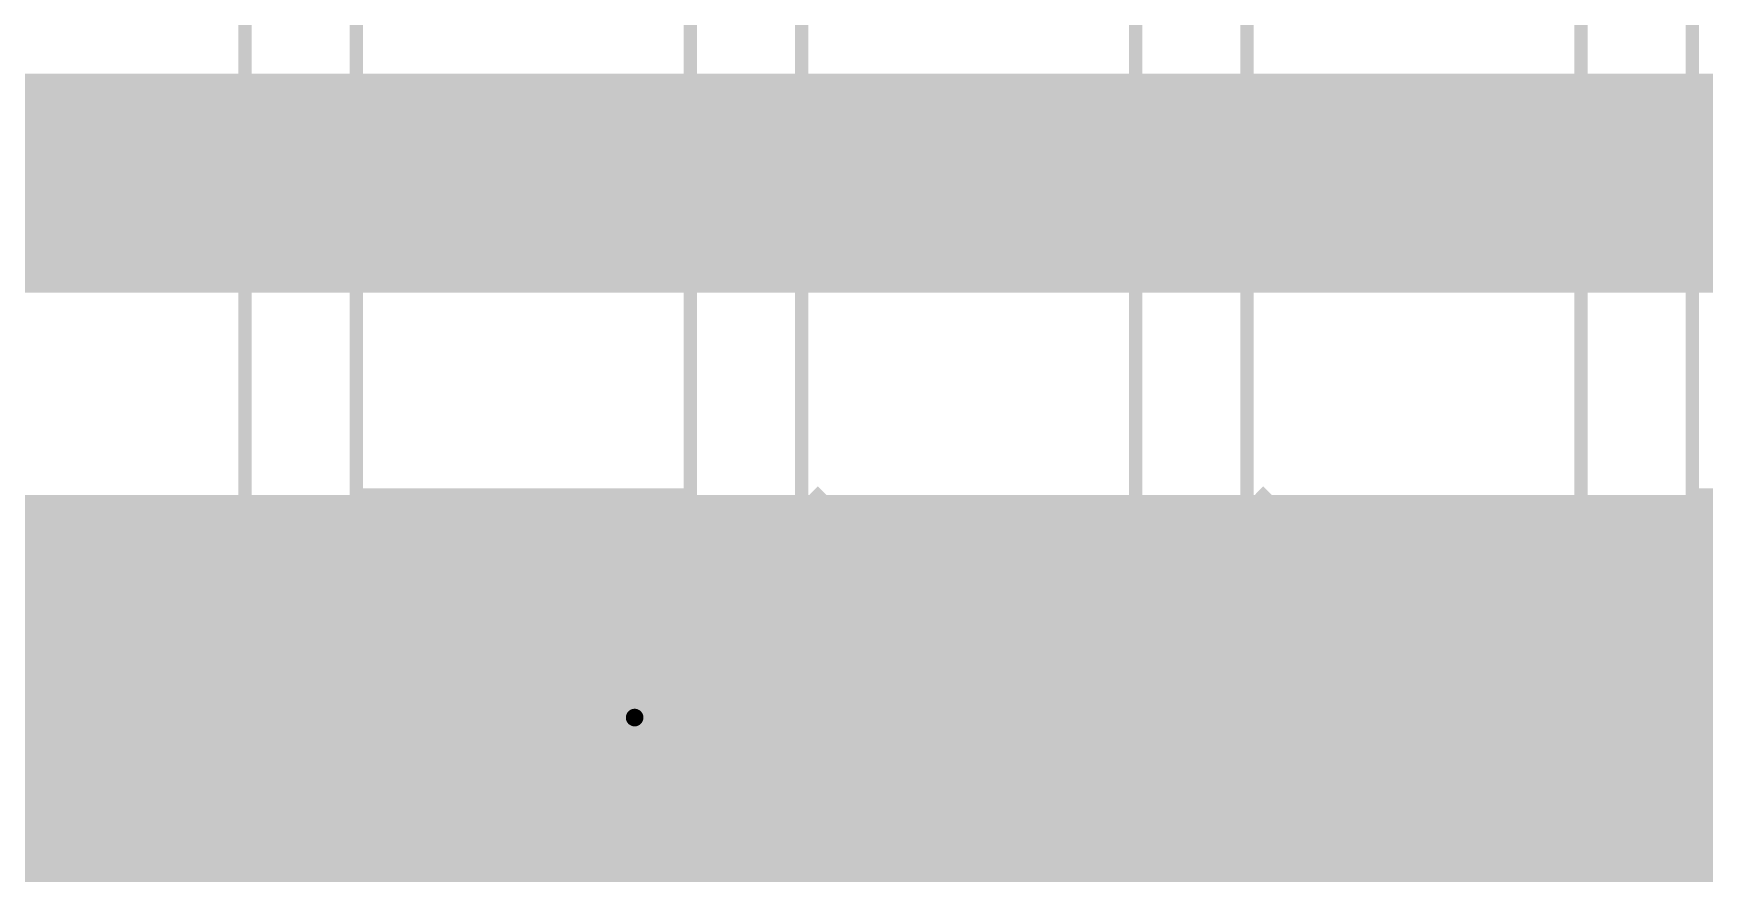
# Model space of a CAD drawing. Extents: x -11 to 221, y -93 to 178.
# Drawn here: x 101.73 to 120.79, y 108.46 to 118.04 of the extents above; entities that cross this region are included whole.
import ezdxf

# ---------------------------------------------------------------- set-up
doc = ezdxf.new("R2010")
doc.units = 0
doc.header["$MEASUREMENT"] = 0
doc.layers.get('0').update_dxf_attribs({"linetype": 'CONTINUOUS'})
for name, color, linetype in [('26-349-0_BOT', 7, 'CONTINUOUS'), ('26-349-0_DRD', 7, 'CONTINUOUS'), ('26-349-0_DRL', 2, 'CONTINUOUS'), ('26-349-0_FAB', 1, 'CONTINUOUS'), ('26-349-0_IN1', 3, 'CONTINUOUS'), ('26-349-0_IN2', 5, 'CONTINUOUS'), ('26-349-0_SMT', 14, 'CONTINUOUS'), ('26-349-0_SPT', 9, 'CONTINUOUS'), ('26-349-0_SST', 12, 'CONTINUOUS'), ('26-349-0_TOP', 11, 'CONTINUOUS'), ('THRUHOLE_TAP', 15, 'CONTINUOUS')]:
    doc.layers.add(name, color=color, linetype=linetype)

# ---------------------------------------------------------------- blocks, each defined once
blk = doc.blocks.new('ROUND_78')
at = {"const_width": 0.29972}
blk.add_lwpolyline([(-0.14986, 0, 1), (0.14986, 0, 1)], format="xyb", close=True, dxfattribs=at)
blk = doc.blocks.new('ROUND_102')
at = {"const_width": 0.10033}
blk.add_lwpolyline([(-0.050164, 0, 1), (0.050164, 0, 1)], format="xyb", close=True, dxfattribs=at)
blk = doc.blocks.new('RECTANGLE_3')
blk.add_solid([(0.4826, 0.4064), (0.4826, -0.4064), (-0.4826, 0.4064), (-0.4826, -0.4064)])
blk = doc.blocks.new('RECTANGLE_17')
blk.add_solid([(0.508, 0.635), (0.508, -0.635), (-0.508, 0.635), (-0.508, -0.635)])
blk = doc.blocks.new('RECTANGLE_12')
blk.add_solid([(0.40005, 0.65024), (0.40005, -0.65024), (-0.40005, 0.65024), (-0.40005, -0.65024)])
blk = doc.blocks.new('ROUND_88')
at = {"const_width": 0.10033}
blk.add_lwpolyline([(-0.050164, 0, 1), (0.050164, 0, 1)], format="xyb", close=True, dxfattribs=at)

msp = doc.modelspace()

# ---------------------------------------------------------------- linework, layer by layer
at = {"layer": '26-349-0_BOT', "const_width": 0.2032}
msp.add_lwpolyline([(150.495, 108.966), (89.662, 108.966), (88.646, 109.982), (84.328, 109.982)], dxfattribs=at)
at = {"layer": '26-349-0_DRD', "const_width": 0.254}
for points in [[(107.315, 111.506), (107.315, 108.966)], [(109.855, 111.506), (107.315, 111.506)], [(109.855, 111.506), (107.315, 108.966)], [(109.855, 108.966), (107.315, 111.506)], [(107.315, 111.506), (107.315, 108.966)], [(109.855, 111.506), (107.315, 111.506)], [(109.855, 111.506), (107.315, 108.966)], [(109.855, 108.966), (107.315, 111.506)], [(109.855, 108.966), (109.855, 111.506)], [(109.855, 108.966), (109.855, 111.506)], [(107.315, 108.966), (109.855, 108.966)], [(107.315, 108.966), (109.855, 108.966)]]:
    msp.add_lwpolyline(points, dxfattribs=at)
at = {"layer": '26-349-0_DRL', "const_width": 2.49936}
msp.add_lwpolyline([(91.186, 116.332), (162.56, 116.332), (164.211, 117.983), (174.752, 117.983)], dxfattribs=at)
at = {"layer": '26-349-0_FAB', "const_width": 1.00076}
msp.add_lwpolyline([(187.325, 48.26), (67.945, 48.26), (67.945, 115.57), (69.215, 116.84), (187.96, 116.84)], dxfattribs=at)
at = {"layer": '26-349-0_IN1', "const_width": 0.254}
for points in [[(165.481, 112.649), (71.247, 112.649), (69.596, 110.998), (69.596, 51.562)], [(165.481, 112.5982), (71.1962, 112.5982)], [(101.8286, 112.649), (101.8286, 108.966)], [(102.0572, 112.649), (102.0572, 108.966)], [(102.2858, 112.649), (102.2858, 108.966)], [(102.5144, 112.649), (102.5144, 108.966)], [(102.743, 112.649), (102.743, 108.966)], [(102.9716, 112.649), (102.9716, 108.966)], [(103.2002, 112.649), (103.2002, 108.966)], [(103.4288, 112.649), (103.4288, 108.966)], [(103.6574, 112.649), (103.6574, 108.966)], [(103.886, 112.649), (103.886, 108.966)], [(104.1146, 112.649), (104.1146, 108.966)], [(104.3432, 112.649), (104.3432, 108.966)], [(104.5718, 112.649), (104.5718, 108.966)], [(104.8004, 112.649), (104.8004, 108.966)], [(105.029, 112.649), (105.029, 108.966)], [(105.2576, 112.649), (105.2576, 108.966)], [(105.4862, 112.649), (105.4862, 108.966)], [(105.7148, 112.649), (105.7148, 108.966)], [(105.9434, 112.649), (105.9434, 108.966)], [(106.172, 112.649), (106.172, 108.966)], [(106.4006, 112.649), (106.4006, 108.966)], [(106.6292, 112.649), (106.6292, 108.966)], [(106.8578, 112.649), (106.8578, 108.966)], [(107.0864, 112.649), (107.0864, 108.966)], [(107.315, 112.649), (107.315, 108.966)], [(107.5436, 112.649), (107.5436, 108.966)], [(107.7722, 112.649), (107.7722, 108.966)], [(108.0008, 112.649), (108.0008, 108.966)], [(108.2294, 112.649), (108.2294, 108.966)], [(108.458, 112.649), (108.458, 108.966)], [(108.6866, 112.649), (108.6866, 108.966)], [(108.9152, 112.649), (108.9152, 108.966)], [(109.1438, 112.649), (109.1438, 108.966)], [(109.3724, 112.649), (109.3724, 108.966)], [(109.601, 112.649), (109.601, 108.966)], [(109.8296, 112.649), (109.8296, 108.966)], [(110.0582, 112.649), (110.0582, 108.966)], [(110.2868, 112.649), (110.2868, 108.966)], [(110.5154, 112.649), (110.5154, 108.966)], [(110.744, 112.649), (110.744, 108.966)], [(110.9726, 112.649), (110.9726, 108.966)], [(111.2012, 112.649), (111.2012, 108.966)], [(111.4298, 112.649), (111.4298, 108.966)], [(111.6584, 112.649), (111.6584, 108.966)], [(111.887, 112.649), (111.887, 108.966)], [(112.1156, 112.649), (112.1156, 108.966)], [(112.3442, 112.649), (112.3442, 108.966)], [(112.5728, 112.649), (112.5728, 108.966)], [(112.8014, 112.649), (112.8014, 108.966)], [(113.03, 112.649), (113.03, 108.966)], [(113.2586, 112.649), (113.2586, 108.966)], [(113.4872, 112.649), (113.4872, 108.966)], [(113.7158, 112.649), (113.7158, 108.966)], [(113.9444, 112.649), (113.9444, 108.966)], [(114.173, 112.649), (114.173, 108.966)], [(114.4016, 112.649), (114.4016, 108.966)], [(114.6302, 112.649), (114.6302, 108.966)], [(114.8588, 112.649), (114.8588, 108.966)], [(115.0874, 112.649), (115.0874, 108.966)], [(115.316, 112.649), (115.316, 108.966)], [(115.5446, 112.649), (115.5446, 108.966)], [(115.7732, 112.649), (115.7732, 108.966)], [(116.0018, 112.649), (116.0018, 108.966)], [(116.2304, 112.649), (116.2304, 108.966)], [(116.459, 112.649), (116.459, 108.966)], [(116.6876, 112.649), (116.6876, 108.966)], [(116.9162, 112.649), (116.9162, 108.966)], [(117.1448, 112.649), (117.1448, 108.966)], [(117.3734, 112.649), (117.3734, 108.966)], [(117.602, 112.649), (117.602, 108.966)], [(117.8306, 112.649), (117.8306, 108.966)], [(118.0592, 112.649), (118.0592, 108.966)], [(118.2878, 112.649), (118.2878, 108.966)], [(118.5164, 112.649), (118.5164, 108.966)], [(118.745, 112.649), (118.745, 108.966)], [(118.9736, 112.649), (118.9736, 108.966)], [(119.2022, 112.649), (119.2022, 108.966)], [(119.4308, 112.649), (119.4308, 108.966)], [(119.6594, 112.649), (119.6594, 108.966)], [(119.888, 112.649), (119.888, 108.966)], [(120.1166, 112.649), (120.1166, 108.966)], [(120.3452, 112.649), (120.3452, 108.966)], [(120.5738, 112.649), (120.5738, 108.966)], [(120.8024, 112.649), (120.8024, 108.966)], [(165.481, 112.3696), (70.9676, 112.3696)], [(165.481, 112.141), (70.739, 112.141)], [(165.481, 111.9124), (70.5104, 111.9124)], [(165.481, 111.6838), (70.2818, 111.6838)], [(165.481, 111.4552), (70.0532, 111.4552)], [(165.481, 111.2266), (69.8246, 111.2266)], [(165.481, 110.998), (69.596, 110.998)], [(133.48462, 110.7694), (69.596, 110.7694)], [(133.31952, 110.5408), (84.80044, 110.5408)], [(133.25602, 110.3122), (84.98078, 110.3122)], [(133.26872, 110.0836), (85.0519, 110.0836)], [(133.36016, 109.855), (86.72576, 109.855)], [(133.58114, 109.6264), (86.87562, 109.6264)], [(137.99058, 109.3978), (86.92896, 109.3978)], [(149.79142, 109.1692), (86.90864, 109.1692)], [(148.32838, 108.966), (86.82482, 108.966)], [(148.3106, 108.4072), (84.89188, 108.2294)]]:
    msp.add_lwpolyline(points, dxfattribs=at)
at = {"layer": '26-349-0_IN2', "const_width": 0.254}
for points in [[(172.60062, 112.141), (86.3473, 112.141)], [(172.5676, 112.1156), (86.36254, 112.1156)], [(101.727, 112.141), (101.727, 52.959)], [(101.9556, 112.141), (101.9556, 52.959)], [(102.1842, 112.141), (102.1842, 52.959)], [(102.4128, 112.141), (102.4128, 52.959)], [(102.6414, 112.141), (102.6414, 52.959)], [(102.87, 112.141), (102.87, 52.959)], [(103.0986, 112.141), (103.0986, 80.87106)], [(103.3272, 112.141), (103.3272, 80.99552)], [(103.5558, 112.141), (103.5558, 81.01838)], [(103.7844, 112.141), (103.7844, 80.95488)], [(104.013, 112.141), (104.013, 80.76184)], [(104.2416, 112.141), (104.2416, 52.959)], [(104.4702, 112.141), (104.4702, 52.959)], [(104.6988, 112.141), (104.6988, 52.959)], [(104.9274, 112.141), (104.9274, 52.959)], [(105.156, 112.141), (105.156, 52.959)], [(105.3846, 112.141), (105.3846, 52.959)], [(105.6132, 112.141), (105.6132, 52.959)], [(105.8418, 112.141), (105.8418, 52.959)], [(106.0704, 112.141), (106.0704, 52.959)], [(106.299, 112.141), (106.299, 52.959)], [(106.5276, 112.141), (106.5276, 86.58606)], [(106.7562, 112.141), (106.7562, 86.71052)], [(106.9848, 112.141), (106.9848, 86.73338)], [(107.2134, 112.141), (107.2134, 86.66988)], [(107.442, 112.141), (107.442, 86.47684)], [(107.6706, 112.141), (107.6706, 52.959)], [(107.8992, 112.141), (107.8992, 52.959)], [(108.1278, 112.141), (108.1278, 110.6678)], [(108.3564, 112.141), (108.3564, 110.82274)], [(108.585, 112.141), (108.585, 110.86592)], [(108.8136, 112.141), (108.8136, 110.82274)], [(109.0422, 112.141), (109.0422, 110.6678)], [(109.2708, 112.141), (109.2708, 76.1619)], [(109.4994, 112.141), (109.4994, 76.19492)], [(109.728, 112.141), (109.728, 76.14158)], [(109.9566, 112.141), (109.9566, 75.96886)], [(110.1852, 112.141), (110.1852, 52.959)], [(110.4138, 112.141), (110.4138, 52.959)], [(110.6424, 112.141), (110.6424, 52.959)], [(110.871, 112.141), (110.871, 52.959)], [(111.0996, 112.141), (111.0996, 52.959)], [(111.3282, 112.141), (111.3282, 52.959)], [(111.5568, 112.141), (111.5568, 52.959)], [(111.7854, 112.141), (111.7854, 52.959)], [(112.014, 112.141), (112.014, 52.959)], [(112.2426, 112.141), (112.2426, 83.13928)], [(112.4712, 112.141), (112.4712, 83.35518)], [(112.6998, 112.141), (112.6998, 83.42884)], [(112.9284, 112.141), (112.9284, 83.4136)], [(113.157, 112.141), (113.157, 83.30438)], [(113.3856, 112.141), (113.3856, 82.96148)], [(113.6142, 112.141), (113.6142, 52.959)], [(113.8428, 112.141), (113.8428, 52.959)], [(114.0714, 112.141), (114.0714, 52.959)], [(114.3, 112.141), (114.3, 52.959)], [(114.5286, 112.141), (114.5286, 52.959)], [(114.7572, 112.141), (114.7572, 52.959)], [(114.9858, 112.141), (114.9858, 106.40822)], [(115.2144, 112.141), (115.2144, 106.6927)], [(115.443, 112.141), (115.443, 106.78922)], [(115.6716, 112.141), (115.6716, 106.7943)], [(115.9002, 112.141), (115.9002, 106.70794)], [(116.1288, 112.141), (116.1288, 106.46156)], [(116.3574, 112.141), (116.3574, 52.959)], [(116.586, 112.141), (116.586, 52.959)], [(116.8146, 112.141), (116.8146, 52.959)], [(117.0432, 112.141), (117.0432, 52.959)], [(117.2718, 112.141), (117.2718, 52.959)], [(117.5004, 112.141), (117.5004, 52.959)], [(117.729, 112.141), (117.729, 52.959)], [(117.9576, 112.141), (117.9576, 52.959)], [(118.1862, 112.141), (118.1862, 52.959)], [(118.4148, 112.141), (118.4148, 52.959)], [(118.6434, 112.141), (118.6434, 83.46948)], [(118.872, 112.141), (118.872, 83.81238)], [(119.1006, 112.141), (119.1006, 83.9216)], [(119.3292, 112.141), (119.3292, 83.93684)], [(119.5578, 112.141), (119.5578, 83.86318)], [(119.7864, 112.141), (119.7864, 83.64728)], [(120.015, 112.141), (120.015, 52.959)], [(120.2436, 112.141), (120.2436, 95.73006)], [(120.4722, 112.141), (120.4722, 95.85452)], [(120.7008, 112.141), (120.7008, 95.87738)], [(172.39742, 111.887), (86.4489, 111.887)], [(146.34972, 111.6584), (86.44382, 111.6584)], [(146.13382, 111.4298), (86.3473, 111.4298)], [(146.06016, 111.2012), (86.06282, 111.2012)], [(146.07286, 110.9726), (69.723, 110.9726)], [(108.21162, 110.744), (69.723, 110.744)], [(133.61162, 110.744), (108.95584, 110.744)], [(108.02112, 110.5154), (98.90506, 110.5154)], [(126.1364, 110.5154), (109.14888, 110.5154)], [(107.95762, 110.2868), (99.02952, 110.2868)], [(126.01448, 110.2868), (109.21238, 110.2868)], [(107.98048, 110.0582), (99.05238, 110.0582)], [(125.99162, 110.0582), (109.18952, 110.0582)], [(108.1024, 109.8296), (98.98888, 109.8296)], [(108.1278, 109.80166), (108.1278, 106.6038)], [(109.0422, 109.80166), (109.0422, 106.6038)], [(126.05512, 109.8296), (109.06506, 109.8296)], [(126.24562, 109.601), (98.79584, 109.601)], [(108.3564, 109.64926), (108.3564, 106.75874)], [(108.585, 109.60608), (108.585, 106.80192)], [(108.8136, 109.64926), (108.8136, 106.75874)], [(138.26998, 109.3724), (86.8299, 109.3724)], [(149.89048, 109.1438), (86.79688, 109.1438)], [(149.86762, 108.9152), (86.65718, 108.9152)], [(149.93112, 108.6866), (73.10628, 108.6866)], [(150.12162, 108.458), (71.98868, 108.458)]]:
    msp.add_lwpolyline(points, dxfattribs=at)
for points in [[(108.585, 110.86592, 0.4142136), (107.95508, 110.236)], [(108.585, 110.86592, 0.4142136), (107.95508, 110.236)], [(109.21492, 110.236, 0.4142136), (108.585, 110.86592)], [(109.21492, 110.236, 0.4142136), (108.585, 110.86592)], [(107.95508, 110.236, 0.4142136), (108.585, 109.60608)], [(107.95508, 110.236, 0.4142136), (108.585, 109.60608)], [(108.585, 109.60608, 0.4142136), (109.21492, 110.236)], [(108.585, 109.60608, 0.4142136), (109.21492, 110.236)]]:
    msp.add_lwpolyline(points, format="xyb", dxfattribs=at)
at = {"layer": '26-349-0_SST', "const_width": 0.1524}
for points in [[(100.33, 112.649), (100.33, 120.269), (104.14, 120.269), (104.14, 112.649), (100.33, 112.649)], [(109.22, 120.396), (109.22, 112.776), (105.41, 112.776), (105.41, 120.396), (109.22, 120.396)], [(110.49, 112.649), (110.49, 120.269), (114.3, 120.269), (114.3, 112.649), (110.49, 112.649)], [(115.57, 112.649), (115.57, 120.269), (119.38, 120.269), (119.38, 112.649), (115.57, 112.649)], [(124.46, 120.396), (124.46, 112.776), (120.65, 112.776), (120.65, 120.396), (124.46, 120.396)], [(110.72876, 112.81918), (110.54588, 112.63376)], [(115.80876, 112.81918), (115.62588, 112.63376)], [(103.30434, 112.63376), (103.30434, 112.21212), (103.70566, 112.21212), (103.70566, 112.63376)], [(106.24566, 112.68456), (106.24566, 112.26292), (106.24566, 112.11306), (106.24566, 111.96066), (106.24566, 111.46028), (105.84434, 111.46028), (105.84434, 111.96066), (105.84434, 112.11306), (105.84434, 112.26292), (105.84434, 112.68456)], [(108.78566, 112.68456), (108.78566, 112.26292), (108.78566, 112.11306), (108.78566, 111.96066), (108.78566, 111.46028), (108.38434, 111.46028), (108.38434, 111.96066), (108.38434, 112.11306), (108.38434, 112.26292), (108.38434, 112.68456)], [(110.92434, 112.63376), (110.92434, 112.21212), (111.32566, 112.21212), (111.32566, 112.63376)], [(113.46434, 112.63376), (113.46434, 112.21212), (113.86566, 112.21212), (113.86566, 112.63376)], [(116.00434, 112.63376), (116.00434, 112.21212), (116.40566, 112.21212), (116.40566, 112.63376)], [(118.54434, 112.63376), (118.54434, 112.21212), (118.94566, 112.21212), (118.94566, 112.63376)], [(103.70566, 112.21212), (103.70566, 112.0648), (103.70566, 111.90986), (103.70566, 111.40948), (103.30434, 111.40948), (103.30434, 111.90986), (103.30434, 112.0648), (103.30434, 112.21212)], [(105.84434, 112.26292), (106.24566, 112.26292)], [(108.38434, 112.26292), (108.78566, 112.26292)], [(111.32566, 112.21212), (111.32566, 112.0648), (111.32566, 111.90986), (111.32566, 111.40948), (110.92434, 111.40948), (110.92434, 111.90986), (110.92434, 112.0648), (110.92434, 112.21212)], [(113.86566, 112.21212), (113.86566, 112.0648), (113.86566, 111.90986), (113.86566, 111.40948), (113.46434, 111.40948), (113.46434, 111.90986), (113.46434, 112.0648), (113.46434, 112.21212)], [(116.40566, 112.21212), (116.40566, 112.0648), (116.40566, 111.90986), (116.40566, 111.40948), (116.00434, 111.40948), (116.00434, 111.90986), (116.00434, 112.0648), (116.00434, 112.21212)], [(118.94566, 112.21212), (118.94566, 112.0648), (118.94566, 111.90986), (118.94566, 111.40948), (118.54434, 111.40948), (118.54434, 111.90986), (118.54434, 112.0648), (118.54434, 112.21212)], [(103.30434, 112.0648), (103.70566, 112.0648)], [(105.84434, 112.11306), (106.24566, 112.11306)], [(108.38434, 112.11306), (108.78566, 112.11306)], [(110.22076, 112.014), (110.22076, 111.506)], [(110.92434, 112.0648), (111.32566, 112.0648)], [(113.46434, 112.0648), (113.86566, 112.0648)], [(115.30076, 112.014), (115.30076, 111.506)], [(116.00434, 112.0648), (116.40566, 112.0648)], [(118.54434, 112.0648), (118.94566, 112.0648)], [(103.30434, 111.90986), (103.70566, 111.90986)], [(105.84434, 111.96066), (106.24566, 111.96066)], [(108.38434, 111.96066), (108.78566, 111.96066)], [(110.45952, 111.88192), (110.01248, 111.88192)], [(110.0836, 111.9632), (110.0836, 111.5568)], [(110.35792, 111.98352), (110.35792, 111.53648)], [(110.92434, 111.90986), (111.32566, 111.90986)], [(113.46434, 111.90986), (113.86566, 111.90986)], [(115.53952, 111.88192), (115.09248, 111.88192)], [(115.1636, 111.9632), (115.1636, 111.5568)], [(115.43792, 111.98352), (115.43792, 111.53648)], [(116.00434, 111.90986), (116.40566, 111.90986)], [(118.54434, 111.90986), (118.94566, 111.90986)], [(110.49, 111.74476), (109.982, 111.74476)], [(115.57, 111.74476), (115.062, 111.74476)], [(110.4392, 111.6076), (110.0328, 111.6076)], [(115.5192, 111.6076), (115.1128, 111.6076)], [(100.203, 105.664), (104.267, 105.664), (104.267, 110.236), (102.489, 110.236), (102.235, 109.982), (101.981, 110.236), (100.203, 110.236), (100.203, 105.664)], [(110.363, 105.664), (114.427, 105.664), (114.427, 110.236), (112.649, 110.236), (112.395, 109.982), (112.141, 110.236), (110.363, 110.236), (110.363, 105.664)], [(116.713, 105.664), (120.777, 105.664), (120.777, 110.236), (118.999, 110.236), (118.745, 109.982), (118.491, 110.236), (116.713, 110.236), (116.713, 105.664)], [(106.8705, 106.4895), (106.8705, 109.4105), (105.2322, 109.4105), (105.2322, 106.4895), (106.8705, 106.4895)], [(107.7595, 109.4105), (107.7595, 106.4895), (109.3978, 106.4895), (109.3978, 109.4105), (107.7595, 109.4105)], [(114.7445, 109.4105), (114.7445, 106.4895), (116.3828, 106.4895), (116.3828, 109.4105), (114.7445, 109.4105)]]:
    msp.add_lwpolyline(points, dxfattribs=at)
for points in [[(110.236, 112.014, 0.4142136), (109.982, 111.76)], [(110.49, 111.76, 0.4142136), (110.236, 112.014)], [(115.316, 112.014, 0.4142136), (115.062, 111.76)], [(115.57, 111.76, 0.4142136), (115.316, 112.014)], [(109.982, 111.76, 0.4142136), (110.236, 111.506)], [(110.236, 111.506, 0.4142136), (110.49, 111.76)], [(115.062, 111.76, 0.4142136), (115.316, 111.506)], [(115.316, 111.506, 0.4142136), (115.57, 111.76)]]:
    msp.add_lwpolyline(points, format="xyb", dxfattribs=at)
at = {"layer": '26-349-0_TOP'}
for points, const_width in [([(102.235, 109.093), (102.235, 109.22), (103.505, 110.49), (103.505, 111.76)], 0.381), ([(106.045, 111.7854), (106.045, 108.6612)], 0.381), ([(108.585, 108.6612), (108.6612, 108.6612), (111.125, 111.125), (111.125, 111.76)], 0.381), ([(112.395, 109.093), (112.395, 109.347), (113.665, 110.617), (113.665, 111.76)], 0.381), ([(115.57, 108.6612), (115.57, 108.712), (116.205, 109.347), (116.205, 111.76)], 0.381), ([(118.745, 111.76), (118.745, 109.093)], 0.381), ([(108.585, 111.7854), (108.585, 110.236)], 0.2032), ([(108.585, 110.236), (108.585, 111.7854)], 0.2032), ([(106.045, 108.6612), (106.2228, 108.6612), (106.934, 107.95), (106.934, 86.106)], 0.2032)]:
    msp.add_lwpolyline(points, dxfattribs=dict(at, const_width=const_width))

# ---------------------------------------------------------------- block references
at = {"layer": '26-349-0_BOT'}
msp.add_blockref('ROUND_78', (108.585, 110.236), dxfattribs=at)
at = {"layer": '26-349-0_DRL'}
msp.add_blockref('ROUND_102', (108.585, 110.236), dxfattribs=at)
at = {"layer": '26-349-0_IN1'}
msp.add_blockref('ROUND_78', (108.585, 110.236), dxfattribs=at)
at = {"layer": '26-349-0_IN2'}
msp.add_blockref('ROUND_78', (108.585, 110.236), dxfattribs=at)
at = {"layer": '26-349-0_SMT'}
for name, p in [('RECTANGLE_12', (103.505, 111.76)), ('RECTANGLE_12', (106.045, 111.7854)), ('RECTANGLE_12', (108.585, 111.7854)), ('RECTANGLE_12', (111.125, 111.76)), ('RECTANGLE_12', (113.665, 111.76)), ('RECTANGLE_12', (116.205, 111.76)), ('RECTANGLE_12', (118.745, 111.76)), ('RECTANGLE_17', (102.235, 109.093)), ('RECTANGLE_17', (112.395, 109.093)), ('RECTANGLE_17', (118.745, 109.093)), ('RECTANGLE_3', (106.045, 108.6612)), ('RECTANGLE_3', (108.585, 108.6612)), ('RECTANGLE_3', (115.57, 108.6612))]:
    msp.add_blockref(name, p, dxfattribs=at)
at = {"layer": '26-349-0_SPT'}
for name, p in [('RECTANGLE_12', (103.505, 111.76)), ('RECTANGLE_12', (106.045, 111.7854)), ('RECTANGLE_12', (108.585, 111.7854)), ('RECTANGLE_12', (111.125, 111.76)), ('RECTANGLE_12', (113.665, 111.76)), ('RECTANGLE_12', (116.205, 111.76)), ('RECTANGLE_12', (118.745, 111.76)), ('RECTANGLE_17', (102.235, 109.093)), ('RECTANGLE_17', (112.395, 109.093)), ('RECTANGLE_17', (118.745, 109.093)), ('RECTANGLE_3', (106.045, 108.6612)), ('RECTANGLE_3', (108.585, 108.6612)), ('RECTANGLE_3', (115.57, 108.6612))]:
    msp.add_blockref(name, p, dxfattribs=at)
at = {"layer": '26-349-0_TOP'}
for name, p in [('RECTANGLE_12', (103.505, 111.76)), ('RECTANGLE_12', (106.045, 111.7854)), ('RECTANGLE_12', (108.585, 111.7854)), ('RECTANGLE_12', (111.125, 111.76)), ('RECTANGLE_12', (113.665, 111.76)), ('RECTANGLE_12', (116.205, 111.76)), ('RECTANGLE_12', (118.745, 111.76)), ('ROUND_78', (108.585, 110.236)), ('RECTANGLE_17', (102.235, 109.093)), ('RECTANGLE_17', (112.395, 109.093)), ('RECTANGLE_17', (118.745, 109.093)), ('RECTANGLE_3', (106.045, 108.6612)), ('RECTANGLE_3', (108.585, 108.6612)), ('RECTANGLE_3', (115.57, 108.6612))]:
    msp.add_blockref(name, p, dxfattribs=at)
at = {"layer": 'THRUHOLE_TAP'}
msp.add_blockref('ROUND_88', (108.585, 110.236), dxfattribs=at)

doc.saveas('drawing.dxf')
